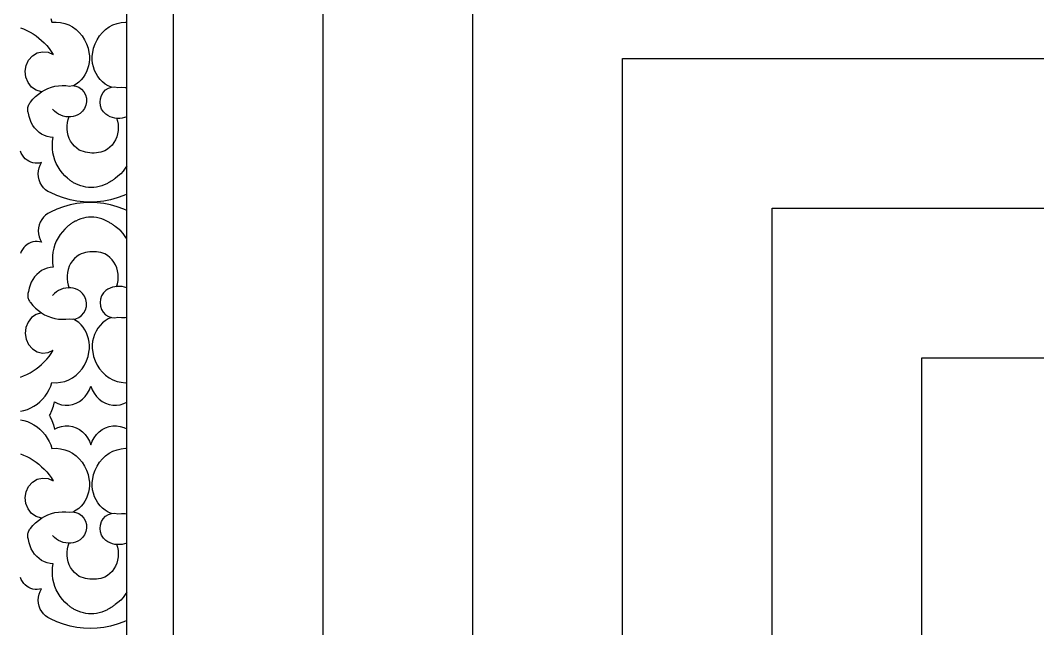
# Model space of a CAD drawing. Extents: x 1188826 to 1909461, y 608442 to 1651179.
# Drawn here: x 1660781 to 1661461, y 1031833 to 1032239 of the extents above; entities that cross this region are included whole.
import ezdxf

# ---------------------------------------------------------------- set-up
doc = ezdxf.new("R2010")
doc.units = 0
doc.header["$LTSCALE"] = 1000
doc.header["$MEASUREMENT"] = 0
doc.layers.add('立面线', color=40, linetype='Continuous')

msp = doc.modelspace()

# ---------------------------------------------------------------- linework, layer by layer
at = {"layer": '立面线'}
for p, q in [((1660852.52, 1028443.42), (1660852.52, 1032543.42)), ((1660883.74, 1028413.42), (1660883.74, 1032513.42)), ((1660983.71, 1028413.42), (1660983.71, 1032413.43)), ((1661083.69, 1028413.42), (1661083.69, 1032313.43)), ((1660801.68, 1032240.07), (1660802.54, 1032237.62)), ((1660781.41, 1032234.01), (1660783.62, 1032233.18)), ((1660783.62, 1032233.18), (1660785.77, 1032232.21)), ((1660785.77, 1032232.21), (1660787.88, 1032231.11)), ((1660802.54, 1032237.62), (1660805.39, 1032237.76)), ((1660805.39, 1032237.76), (1660808.23, 1032237.5)), ((1660808.23, 1032237.5), (1660811.02, 1032236.86)), ((1660811.02, 1032236.86), (1660813.71, 1032235.85)), ((1660813.71, 1032235.85), (1660816.27, 1032234.48)), ((1660816.27, 1032234.48), (1660818.64, 1032232.78)), ((1660818.64, 1032232.78), (1660820.8, 1032230.77)), ((1660836.21, 1032230.77), (1660838.37, 1032232.78)), ((1660838.37, 1032232.78), (1660840.74, 1032234.48)), ((1660840.74, 1032234.48), (1660843.29, 1032235.85)), ((1660843.29, 1032235.85), (1660845.99, 1032236.86)), ((1660845.99, 1032236.86), (1660848.78, 1032237.5)), ((1660848.78, 1032237.5), (1660851.62, 1032237.76)), ((1660851.62, 1032237.76), (1660852.52, 1032237.72)), ((1660787.88, 1032231.11), (1660789.92, 1032229.89)), ((1660789.92, 1032229.89), (1660791.9, 1032228.55)), ((1660791.9, 1032228.55), (1660793.81, 1032227.08)), ((1660793.81, 1032227.08), (1660795.63, 1032225.51)), ((1660795.63, 1032225.51), (1660797.37, 1032223.83)), ((1660820.8, 1032230.77), (1660822.7, 1032228.48)), ((1660822.7, 1032228.48), (1660824.32, 1032225.95)), ((1660824.32, 1032225.95), (1660825.64, 1032223.22)), ((1660831.37, 1032223.22), (1660832.68, 1032225.95)), ((1660832.68, 1032225.95), (1660834.31, 1032228.48)), ((1660834.31, 1032228.48), (1660836.21, 1032230.77)), ((1660797.37, 1032223.83), (1660799.02, 1032222.04)), ((1660799.02, 1032222.04), (1660800.58, 1032220.16)), ((1660800.58, 1032220.16), (1660802.03, 1032218.18)), ((1660825.64, 1032223.22), (1660826.63, 1032220.33)), ((1660826.63, 1032220.33), (1660827.27, 1032217.33)), ((1660829.74, 1032217.33), (1660830.38, 1032220.33)), ((1660830.38, 1032220.33), (1660831.37, 1032223.22)), ((1660785.25, 1032208.79), (1660786.92, 1032212.32)), ((1660786.92, 1032212.32), (1660789.48, 1032215.18)), ((1660789.48, 1032215.18), (1660792.7, 1032217.11)), ((1660792.7, 1032217.11), (1660796.3, 1032217.94)), ((1660796.3, 1032217.94), (1660799.97, 1032217.6)), ((1660799.97, 1032217.6), (1660803.38, 1032216.12)), ((1660802.03, 1032218.18), (1660803.38, 1032216.12)), ((1660827.27, 1032217.33), (1660827.53, 1032215.14)), ((1660827.57, 1032212.94), (1660827.39, 1032210.74)), ((1660827.53, 1032215.14), (1660827.57, 1032212.94)), ((1660829.46, 1032212.51), (1660829.47, 1032214.93)), ((1660829.71, 1032210.1), (1660829.46, 1032212.51)), ((1660829.47, 1032214.93), (1660829.74, 1032217.33)), ((1661183.66, 1028413.42), (1661183.66, 1032213.43)), ((1661183.66, 1032213.43), (1668583.65, 1032213.43)), ((1660784.61, 1032204.88), (1660785.25, 1032208.79)), ((1660785.05, 1032200.93), (1660784.61, 1032204.88)), ((1660826.38, 1032206.47), (1660825.56, 1032204.44)), ((1660826.99, 1032208.57), (1660826.38, 1032206.47)), ((1660827.39, 1032210.74), (1660826.99, 1032208.57)), ((1660830.23, 1032207.75), (1660829.71, 1032210.1)), ((1660831, 1032205.47), (1660830.23, 1032207.75)), ((1660832.02, 1032203.31), (1660831, 1032205.47)), ((1660786.53, 1032197.3), (1660785.05, 1032200.93)), ((1660821.97, 1032199.1), (1660820.44, 1032197.63)), ((1660823.34, 1032200.74), (1660821.97, 1032199.1)), ((1660824.54, 1032202.53), (1660823.34, 1032200.74)), ((1660825.56, 1032204.44), (1660824.54, 1032202.53)), ((1660833.26, 1032201.3), (1660832.02, 1032203.31)), ((1660834.72, 1032199.45), (1660833.26, 1032201.3)), ((1660836.37, 1032197.81), (1660834.72, 1032199.45)), ((1660788.94, 1032194.29), (1660786.53, 1032197.3)), ((1660792.05, 1032192.18), (1660788.94, 1032194.29)), ((1660795.6, 1032191.13), (1660792.05, 1032192.18)), ((1660795.6, 1032191.13), (1660797.65, 1032192.33)), ((1660797.65, 1032192.33), (1660799.87, 1032193.37)), ((1660799.87, 1032193.37), (1660802.17, 1032194.21)), ((1660802.17, 1032194.21), (1660804.52, 1032194.83)), ((1660804.52, 1032194.83), (1660806.92, 1032195.22)), ((1660806.92, 1032195.22), (1660809.34, 1032195.39)), ((1660809.34, 1032195.39), (1660811.76, 1032195.33)), ((1660811.76, 1032195.33), (1660814.17, 1032195.05)), ((1660814.17, 1032195.05), (1660816.34, 1032195.3)), ((1660816.34, 1032195.3), (1660818.5, 1032195)), ((1660818.77, 1032196.35), (1660816.99, 1032195.27)), ((1660818.5, 1032195), (1660820.55, 1032194.18)), ((1660820.44, 1032197.63), (1660818.77, 1032196.35)), ((1660820.55, 1032194.18), (1660822.36, 1032192.87)), ((1660822.36, 1032192.87), (1660823.84, 1032191.14)), ((1660838.18, 1032196.38), (1660836.37, 1032197.81)), ((1660836.78, 1032190.76), (1660838.35, 1032192.39)), ((1660840.14, 1032195.2), (1660838.18, 1032196.38)), ((1660838.35, 1032192.39), (1660840.22, 1032193.59)), ((1660842.22, 1032194.28), (1660840.14, 1032195.2)), ((1660840.22, 1032193.59), (1660842.22, 1032194.28)), ((1660842.22, 1032194.28), (1660842.3, 1032194.3)), ((1660842.3, 1032194.3), (1660844.48, 1032194.46)), ((1660844.48, 1032194.46), (1660846.63, 1032194.08)), ((1660846.63, 1032194.08), (1660849.05, 1032194.22)), ((1660849.05, 1032194.22), (1660851.48, 1032194.14)), ((1660851.48, 1032194.14), (1660852.52, 1032194)), ((1660788.24, 1032184.24), (1660789.85, 1032186.2)), ((1660789.85, 1032186.2), (1660791.61, 1032188)), ((1660791.61, 1032188), (1660793.5, 1032189.63)), ((1660793.5, 1032189.63), (1660795.52, 1032191.08)), ((1660795.52, 1032191.08), (1660795.6, 1032191.13)), ((1660823.84, 1032191.14), (1660824.91, 1032189.09)), ((1660824.91, 1032189.09), (1660825.52, 1032186.83)), ((1660825.63, 1032184.48), (1660825.23, 1032182.17)), ((1660825.52, 1032186.83), (1660825.63, 1032184.48)), ((1660834.65, 1032184.21), (1660834.88, 1032186.56)), ((1660834.88, 1032186.56), (1660835.6, 1032188.78)), ((1660835.6, 1032188.78), (1660836.78, 1032190.76)), ((1660786.38, 1032179.44), (1660786.41, 1032180.1)), ((1660786.42, 1032178.77), (1660786.38, 1032179.44)), ((1660786.41, 1032180.1), (1660786.49, 1032180.77)), ((1660786.52, 1032178.11), (1660786.42, 1032178.77)), ((1660786.49, 1032180.77), (1660786.64, 1032181.42)), ((1660786.68, 1032177.46), (1660786.52, 1032178.11)), ((1660786.64, 1032181.42), (1660786.85, 1032182.04)), ((1660786.85, 1032182.04), (1660787.12, 1032182.65)), ((1660787.12, 1032182.65), (1660787.44, 1032183.22)), ((1660787.44, 1032183.22), (1660787.82, 1032183.75)), ((1660787.82, 1032183.75), (1660788.24, 1032184.24)), ((1660804.16, 1032178.23), (1660802.95, 1032179.48)), ((1660805.49, 1032177.13), (1660804.16, 1032178.23)), ((1660823.04, 1032178.14), (1660821.36, 1032176.64)), ((1660824.35, 1032180.02), (1660823.04, 1032178.14)), ((1660825.23, 1032182.17), (1660824.35, 1032180.02)), ((1660834.93, 1032181.88), (1660834.65, 1032184.21)), ((1660835.7, 1032179.68), (1660834.93, 1032181.88)), ((1660836.91, 1032177.73), (1660835.7, 1032179.68)), ((1660838.52, 1032176.13), (1660836.91, 1032177.73)), ((1660786.9, 1032176.84), (1660786.68, 1032177.46)), ((1660787.27, 1032174.7), (1660786.9, 1032176.84)), ((1660787.86, 1032172.61), (1660787.27, 1032174.7)), ((1660788.68, 1032170.62), (1660787.86, 1032172.61)), ((1660806.93, 1032176.2), (1660805.49, 1032177.13)), ((1660808.45, 1032175.46), (1660806.93, 1032176.2)), ((1660810.05, 1032174.9), (1660808.45, 1032175.46)), ((1660811.69, 1032174.54), (1660810.05, 1032174.9)), ((1660813.36, 1032174.39), (1660811.69, 1032174.54)), ((1660812.85, 1032170.56), (1660813.35, 1032172.65)), ((1660813.35, 1032172.65), (1660814.09, 1032174.65)), ((1660815.03, 1032174.44), (1660813.36, 1032174.39)), ((1660816.69, 1032174.7), (1660815.03, 1032174.44)), ((1660818.31, 1032175.15), (1660816.69, 1032174.7)), ((1660819.87, 1032175.8), (1660818.31, 1032175.15)), ((1660821.36, 1032176.64), (1660819.87, 1032175.8)), ((1660839.93, 1032175.26), (1660838.52, 1032176.13)), ((1660841.42, 1032174.54), (1660839.93, 1032175.26)), ((1660842.97, 1032174), (1660841.42, 1032174.54)), ((1660844.56, 1032173.63), (1660842.97, 1032174)), ((1660846.18, 1032173.44), (1660844.56, 1032173.63)), ((1660845.67, 1032173.71), (1660846.31, 1032171.67)), ((1660847.81, 1032173.43), (1660846.18, 1032173.44)), ((1660846.31, 1032171.67), (1660846.7, 1032169.55)), ((1660849.44, 1032173.61), (1660847.81, 1032173.43)), ((1660851.03, 1032173.96), (1660849.44, 1032173.61)), ((1660852.52, 1032174.46), (1660851.03, 1032173.96)), ((1660789.71, 1032168.75), (1660788.68, 1032170.62)), ((1660790.93, 1032167.02), (1660789.71, 1032168.75)), ((1660792.34, 1032165.46), (1660790.93, 1032167.02)), ((1660793.91, 1032164.09), (1660792.34, 1032165.46)), ((1660795.62, 1032162.92), (1660793.91, 1032164.09)), ((1660812.58, 1032166.27), (1660812.59, 1032168.42)), ((1660812.82, 1032164.13), (1660812.58, 1032166.27)), ((1660812.59, 1032168.42), (1660812.85, 1032170.56)), ((1660813.31, 1032162.04), (1660812.82, 1032164.13)), ((1660846.75, 1032165.25), (1660846.4, 1032163.13)), ((1660846.7, 1032169.55), (1660846.85, 1032167.4)), ((1660846.85, 1032167.4), (1660846.75, 1032165.25)), ((1660797.44, 1032161.98), (1660795.62, 1032162.92)), ((1660799.35, 1032161.29), (1660797.44, 1032161.98)), ((1660801.33, 1032160.83), (1660799.35, 1032161.29)), ((1660803.34, 1032160.64), (1660801.33, 1032160.83)), ((1660802.82, 1032155.55), (1660802.97, 1032158.11)), ((1660802.97, 1032158.11), (1660803.34, 1032160.64)), ((1660814.04, 1032160.03), (1660813.31, 1032162.04)), ((1660814.99, 1032158.14), (1660814.04, 1032160.03)), ((1660816.16, 1032156.39), (1660814.99, 1032158.14)), ((1660843.93, 1032157.28), (1660842.67, 1032155.6)), ((1660844.98, 1032159.11), (1660843.93, 1032157.28)), ((1660845.8, 1032161.07), (1660844.98, 1032159.11)), ((1660846.4, 1032163.13), (1660845.8, 1032161.07)), ((1660782.02, 1032150.09), (1660781.41, 1032151.5)), ((1660802.91, 1032153), (1660802.82, 1032155.55)), ((1660803.21, 1032150.46), (1660802.91, 1032153)), ((1660803.74, 1032147.96), (1660803.21, 1032150.46)), ((1660817.52, 1032154.81), (1660816.16, 1032156.39)), ((1660819.05, 1032153.43), (1660817.52, 1032154.81)), ((1660820.73, 1032152.26), (1660819.05, 1032153.43)), ((1660822.1, 1032151.7), (1660820.73, 1032152.26)), ((1660823.5, 1032151.22), (1660822.1, 1032151.7)), ((1660824.92, 1032150.84), (1660823.5, 1032151.22)), ((1660826.36, 1032150.55), (1660824.92, 1032150.84)), ((1660827.81, 1032150.36), (1660826.36, 1032150.55)), ((1660833.65, 1032150.58), (1660832.19, 1032150.38)), ((1660835.08, 1032150.88), (1660833.65, 1032150.58)), ((1660836.5, 1032151.27), (1660835.08, 1032150.88)), ((1660837.89, 1032151.75), (1660836.5, 1032151.27)), ((1660839.63, 1032152.82), (1660837.89, 1032151.75)), ((1660841.23, 1032154.1), (1660839.63, 1032152.82)), ((1660842.67, 1032155.6), (1660841.23, 1032154.1)), ((1660782.79, 1032148.77), (1660782.02, 1032150.09)), ((1660783.7, 1032147.56), (1660782.79, 1032148.77)), ((1660784.74, 1032146.49), (1660783.7, 1032147.56)), ((1660785.9, 1032145.55), (1660784.74, 1032146.49)), ((1660787.15, 1032144.78), (1660785.9, 1032145.55)), ((1660788.48, 1032144.17), (1660787.15, 1032144.78)), ((1660789.86, 1032143.75), (1660788.48, 1032144.17)), ((1660791.29, 1032143.5), (1660789.86, 1032143.75)), ((1660795.58, 1032143.91), (1660794.17, 1032143.59)), ((1660794.64, 1032142.16), (1660795.58, 1032143.91)), ((1660804.48, 1032145.53), (1660803.74, 1032147.96)), ((1660805.44, 1032143.19), (1660804.48, 1032145.53)), ((1660829.27, 1032150.27), (1660827.81, 1032150.36)), ((1660830.73, 1032150.28), (1660829.27, 1032150.27)), ((1660832.19, 1032150.38), (1660830.73, 1032150.28)), ((1660792.73, 1032143.45), (1660791.29, 1032143.5)), ((1660794.17, 1032143.59), (1660792.73, 1032143.45)), ((1660793.42, 1032136.29), (1660793.55, 1032138.31)), ((1660793.55, 1032138.31), (1660793.96, 1032140.28)), ((1660793.96, 1032140.28), (1660794.64, 1032142.16)), ((1660806.59, 1032140.96), (1660805.44, 1032143.19)), ((1660807.94, 1032138.85), (1660806.59, 1032140.96)), ((1660809.47, 1032136.89), (1660807.94, 1032138.85)), ((1660811.16, 1032135.1), (1660809.47, 1032136.89)), ((1660850.08, 1032138.11), (1660848.43, 1032136.33)), ((1660851.54, 1032140.06), (1660850.08, 1032138.11)), ((1660852.52, 1032141.66), (1660851.54, 1032140.06)), ((1660793.57, 1032134.28), (1660793.42, 1032136.29)), ((1660794.01, 1032132.31), (1660793.57, 1032134.28)), ((1660794.71, 1032130.43), (1660794.01, 1032132.31)), ((1660795.67, 1032128.7), (1660794.71, 1032130.43)), ((1660813, 1032133.49), (1660811.16, 1032135.1)), ((1660813.4, 1032133.09), (1660813, 1032133.49)), ((1660813.81, 1032132.71), (1660813.4, 1032133.09)), ((1660814.23, 1032132.34), (1660813.81, 1032132.71)), ((1660814.66, 1032131.99), (1660814.23, 1032132.34)), ((1660815.1, 1032131.65), (1660814.66, 1032131.99)), ((1660815.56, 1032131.33), (1660815.1, 1032131.65)), ((1660816.02, 1032131.02), (1660815.56, 1032131.33)), ((1660816.49, 1032130.74), (1660816.02, 1032131.02)), ((1660816.97, 1032130.47), (1660816.49, 1032130.74)), ((1660817.46, 1032130.21), (1660816.97, 1032130.47)), ((1660817.95, 1032129.98), (1660817.46, 1032130.21)), ((1660840.09, 1032130.27), (1660839.6, 1032130.01)), ((1660840.57, 1032130.54), (1660840.09, 1032130.27)), ((1660841.05, 1032130.82), (1660840.57, 1032130.54)), ((1660841.52, 1032131.11), (1660841.05, 1032130.82)), ((1660841.99, 1032131.41), (1660841.52, 1032131.11)), ((1660842.45, 1032131.71), (1660841.99, 1032131.41)), ((1660842.91, 1032132.02), (1660842.45, 1032131.71)), ((1660843.37, 1032132.34), (1660842.91, 1032132.02)), ((1660843.82, 1032132.67), (1660843.37, 1032132.34)), ((1660844.26, 1032133.01), (1660843.82, 1032132.67)), ((1660844.7, 1032133.36), (1660844.26, 1032133.01)), ((1660846.64, 1032134.74), (1660844.7, 1032133.36)), ((1660848.43, 1032136.33), (1660846.64, 1032134.74)), ((1660796.86, 1032127.13), (1660795.67, 1032128.7)), ((1660798.25, 1032125.78), (1660796.86, 1032127.13)), ((1660799.82, 1032124.68), (1660798.25, 1032125.78)), ((1660801.53, 1032123.84), (1660799.82, 1032124.68)), ((1660805.83, 1032121.91), (1660801.53, 1032123.88)), ((1660818.45, 1032129.76), (1660817.95, 1032129.98)), ((1660820.09, 1032128.99), (1660818.45, 1032129.76)), ((1660821.77, 1032128.35), (1660820.09, 1032128.99)), ((1660823.49, 1032127.86), (1660821.77, 1032128.35)), ((1660825.24, 1032127.5), (1660823.49, 1032127.86)), ((1660827, 1032127.28), (1660825.24, 1032127.5)), ((1660828.78, 1032127.21), (1660827, 1032127.28)), ((1660830.56, 1032127.28), (1660828.78, 1032127.21)), ((1660832.33, 1032127.5), (1660830.56, 1032127.28)), ((1660834.08, 1032127.86), (1660832.33, 1032127.5)), ((1660835.8, 1032128.35), (1660834.08, 1032127.86)), ((1660837.48, 1032128.99), (1660835.8, 1032128.35)), ((1660839.11, 1032129.76), (1660837.48, 1032128.99)), ((1660839.6, 1032130.01), (1660839.11, 1032129.76)), ((1660810.21, 1032120.29), (1660805.83, 1032121.91)), ((1660814.64, 1032119.02), (1660810.21, 1032120.29)), ((1660819.13, 1032118.11), (1660814.64, 1032119.02)), ((1660819.13, 1032116.52), (1660814.64, 1032115.61)), ((1660823.64, 1032117.57), (1660819.13, 1032118.11)), ((1660823.64, 1032117.07), (1660819.13, 1032116.52)), ((1660828.17, 1032117.38), (1660823.64, 1032117.57)), ((1660828.17, 1032117.25), (1660823.64, 1032117.07)), ((1660832.7, 1032117.57), (1660828.17, 1032117.38)), ((1660832.7, 1032117.07), (1660828.17, 1032117.25)), ((1660837.22, 1032118.11), (1660832.7, 1032117.57)), ((1660837.22, 1032116.52), (1660832.7, 1032117.07)), ((1660841.7, 1032119.02), (1660837.22, 1032118.11)), ((1660841.7, 1032115.61), (1660837.22, 1032116.52)), ((1660846.14, 1032120.29), (1660841.7, 1032119.02)), ((1660850.52, 1032121.91), (1660846.14, 1032120.29)), ((1660852.52, 1032122.83), (1660850.52, 1032121.91)), ((1660799.82, 1032109.96), (1660798.25, 1032108.85)), ((1660801.53, 1032110.79), (1660799.82, 1032109.96)), ((1660805.83, 1032112.73), (1660801.53, 1032110.75)), ((1660810.21, 1032114.35), (1660805.83, 1032112.73)), ((1660814.64, 1032115.61), (1660810.21, 1032114.35)), ((1660846.14, 1032114.35), (1660841.7, 1032115.61)), ((1660850.52, 1032112.73), (1660846.14, 1032114.35)), ((1660852.52, 1032111.8), (1660850.52, 1032112.73)), ((1661283.64, 1028413.42), (1661283.64, 1032113.42)), ((1661283.64, 1032113.42), (1668483.65, 1032113.42)), ((1660794.71, 1032104.2), (1660794.01, 1032102.32)), ((1660795.67, 1032105.94), (1660794.71, 1032104.2)), ((1660796.86, 1032107.5), (1660795.67, 1032105.94)), ((1660798.25, 1032108.85), (1660796.86, 1032107.5)), ((1660815.1, 1032102.98), (1660814.66, 1032102.65)), ((1660815.56, 1032103.3), (1660815.1, 1032102.98)), ((1660816.02, 1032103.61), (1660815.56, 1032103.3)), ((1660816.49, 1032103.9), (1660816.02, 1032103.61)), ((1660816.97, 1032104.17), (1660816.49, 1032103.9)), ((1660817.46, 1032104.42), (1660816.97, 1032104.17)), ((1660817.95, 1032104.66), (1660817.46, 1032104.42)), ((1660818.45, 1032104.87), (1660817.95, 1032104.66)), ((1660820.09, 1032105.64), (1660818.45, 1032104.87)), ((1660821.77, 1032106.28), (1660820.09, 1032105.64)), ((1660823.49, 1032106.78), (1660821.77, 1032106.28)), ((1660825.24, 1032107.13), (1660823.49, 1032106.78)), ((1660827, 1032107.35), (1660825.24, 1032107.13)), ((1660828.78, 1032107.42), (1660827, 1032107.35)), ((1660830.56, 1032107.35), (1660828.78, 1032107.42)), ((1660832.33, 1032107.13), (1660830.56, 1032107.35)), ((1660834.08, 1032106.78), (1660832.33, 1032107.13)), ((1660835.8, 1032106.28), (1660834.08, 1032106.78)), ((1660837.48, 1032105.64), (1660835.8, 1032106.28)), ((1660839.11, 1032104.87), (1660837.48, 1032105.64)), ((1660839.6, 1032104.62), (1660839.11, 1032104.87)), ((1660840.09, 1032104.36), (1660839.6, 1032104.62)), ((1660840.57, 1032104.09), (1660840.09, 1032104.36)), ((1660841.05, 1032103.81), (1660840.57, 1032104.09)), ((1660841.52, 1032103.52), (1660841.05, 1032103.81)), ((1660841.99, 1032103.23), (1660841.52, 1032103.52)), ((1660842.45, 1032102.92), (1660841.99, 1032103.23)), ((1660842.91, 1032102.61), (1660842.45, 1032102.92)), ((1660793.57, 1032100.36), (1660793.42, 1032098.34)), ((1660793.42, 1032098.34), (1660793.55, 1032096.33)), ((1660793.55, 1032096.33), (1660793.96, 1032094.35)), ((1660794.01, 1032102.32), (1660793.57, 1032100.36)), ((1660809.47, 1032097.74), (1660807.94, 1032095.78)), ((1660811.16, 1032099.53), (1660809.47, 1032097.74)), ((1660813, 1032101.15), (1660811.16, 1032099.53)), ((1660813.4, 1032101.54), (1660813, 1032101.15)), ((1660813.81, 1032101.93), (1660813.4, 1032101.54)), ((1660814.23, 1032102.29), (1660813.81, 1032101.93)), ((1660814.66, 1032102.65), (1660814.23, 1032102.29)), ((1660843.37, 1032102.29), (1660842.91, 1032102.61)), ((1660843.82, 1032101.96), (1660843.37, 1032102.29)), ((1660844.26, 1032101.62), (1660843.82, 1032101.96)), ((1660844.7, 1032101.28), (1660844.26, 1032101.62)), ((1660846.64, 1032099.89), (1660844.7, 1032101.28)), ((1660848.43, 1032098.3), (1660846.64, 1032099.89)), ((1660850.08, 1032096.52), (1660848.43, 1032098.3)), ((1660851.54, 1032094.58), (1660850.08, 1032096.52)), ((1660787.15, 1032089.85), (1660785.9, 1032089.08)), ((1660788.48, 1032090.46), (1660787.15, 1032089.85)), ((1660789.86, 1032090.89), (1660788.48, 1032090.46)), ((1660791.29, 1032091.13), (1660789.86, 1032090.89)), ((1660792.73, 1032091.18), (1660791.29, 1032091.13)), ((1660794.17, 1032091.04), (1660792.73, 1032091.18)), ((1660793.96, 1032094.35), (1660794.64, 1032092.47)), ((1660795.58, 1032090.72), (1660794.17, 1032091.04)), ((1660794.64, 1032092.47), (1660795.58, 1032090.72)), ((1660805.44, 1032091.44), (1660804.48, 1032089.1)), ((1660806.59, 1032093.68), (1660805.44, 1032091.44)), ((1660807.94, 1032095.78), (1660806.59, 1032093.68)), ((1660852.52, 1032092.97), (1660851.54, 1032094.58)), ((1660782.02, 1032084.54), (1660781.41, 1032083.14)), ((1660782.79, 1032085.86), (1660782.02, 1032084.54)), ((1660783.7, 1032087.07), (1660782.79, 1032085.86)), ((1660784.74, 1032088.15), (1660783.7, 1032087.07)), ((1660785.9, 1032089.08), (1660784.74, 1032088.15)), ((1660803.21, 1032084.17), (1660802.91, 1032081.64)), ((1660803.74, 1032086.67), (1660803.21, 1032084.17)), ((1660804.48, 1032089.1), (1660803.74, 1032086.67)), ((1660822.1, 1032082.94), (1660820.73, 1032082.37)), ((1660823.5, 1032083.41), (1660822.1, 1032082.94)), ((1660824.92, 1032083.79), (1660823.5, 1032083.41)), ((1660826.36, 1032084.08), (1660824.92, 1032083.79)), ((1660827.81, 1032084.27), (1660826.36, 1032084.08)), ((1660829.27, 1032084.36), (1660827.81, 1032084.27)), ((1660830.73, 1032084.36), (1660829.27, 1032084.36)), ((1660832.19, 1032084.25), (1660830.73, 1032084.36)), ((1660833.65, 1032084.05), (1660832.19, 1032084.25)), ((1660835.08, 1032083.76), (1660833.65, 1032084.05)), ((1660836.5, 1032083.37), (1660835.08, 1032083.76)), ((1660837.89, 1032082.88), (1660836.5, 1032083.37)), ((1660839.63, 1032081.82), (1660837.89, 1032082.88)), ((1660802.91, 1032081.64), (1660802.82, 1032079.08)), ((1660802.82, 1032079.08), (1660802.97, 1032076.52)), ((1660802.97, 1032076.52), (1660803.34, 1032074)), ((1660814.99, 1032076.49), (1660814.04, 1032074.6)), ((1660816.16, 1032078.24), (1660814.99, 1032076.49)), ((1660817.52, 1032079.82), (1660816.16, 1032078.24)), ((1660819.05, 1032081.21), (1660817.52, 1032079.82)), ((1660820.73, 1032082.37), (1660819.05, 1032081.21)), ((1660841.23, 1032080.53), (1660839.63, 1032081.82)), ((1660842.67, 1032079.03), (1660841.23, 1032080.53)), ((1660843.93, 1032077.36), (1660842.67, 1032079.03)), ((1660844.98, 1032075.52), (1660843.93, 1032077.36)), ((1660792.34, 1032069.18), (1660790.93, 1032067.61)), ((1660793.91, 1032070.55), (1660792.34, 1032069.18)), ((1660795.62, 1032071.71), (1660793.91, 1032070.55)), ((1660797.44, 1032072.65), (1660795.62, 1032071.71)), ((1660799.35, 1032073.35), (1660797.44, 1032072.65)), ((1660801.33, 1032073.8), (1660799.35, 1032073.35)), ((1660803.34, 1032074), (1660801.33, 1032073.8)), ((1660812.82, 1032070.5), (1660812.58, 1032068.36)), ((1660813.31, 1032072.59), (1660812.82, 1032070.5)), ((1660814.04, 1032074.6), (1660813.31, 1032072.59)), ((1660845.8, 1032073.56), (1660844.98, 1032075.52)), ((1660846.4, 1032071.5), (1660845.8, 1032073.56)), ((1660846.75, 1032069.38), (1660846.4, 1032071.5)), ((1660846.85, 1032067.23), (1660846.75, 1032069.38)), ((1660788.68, 1032064.01), (1660787.86, 1032062.02)), ((1660789.71, 1032065.88), (1660788.68, 1032064.01)), ((1660790.93, 1032067.61), (1660789.71, 1032065.88)), ((1660812.58, 1032068.36), (1660812.59, 1032066.21)), ((1660812.59, 1032066.21), (1660812.85, 1032064.07)), ((1660812.85, 1032064.07), (1660813.35, 1032061.99)), ((1660845.67, 1032060.92), (1660846.31, 1032062.97)), ((1660846.31, 1032062.97), (1660846.7, 1032065.08)), ((1660846.7, 1032065.08), (1660846.85, 1032067.23)), ((1660786.42, 1032055.86), (1660786.38, 1032055.2)), ((1660786.52, 1032056.52), (1660786.42, 1032055.86)), ((1660786.68, 1032057.17), (1660786.52, 1032056.52)), ((1660786.9, 1032057.79), (1660786.68, 1032057.17)), ((1660787.27, 1032059.94), (1660786.9, 1032057.79)), ((1660787.86, 1032062.02), (1660787.27, 1032059.94)), ((1660804.16, 1032056.4), (1660802.95, 1032055.15)), ((1660805.49, 1032057.5), (1660804.16, 1032056.4)), ((1660806.93, 1032058.43), (1660805.49, 1032057.5)), ((1660808.45, 1032059.18), (1660806.93, 1032058.43)), ((1660810.05, 1032059.73), (1660808.45, 1032059.18)), ((1660811.69, 1032060.09), (1660810.05, 1032059.73)), ((1660813.36, 1032060.24), (1660811.69, 1032060.09)), ((1660813.35, 1032061.99), (1660814.09, 1032059.99)), ((1660815.03, 1032060.19), (1660813.36, 1032060.24)), ((1660816.69, 1032059.94), (1660815.03, 1032060.19)), ((1660818.31, 1032059.48), (1660816.69, 1032059.94)), ((1660819.87, 1032058.83), (1660818.31, 1032059.48)), ((1660821.36, 1032057.99), (1660819.87, 1032058.83)), ((1660823.04, 1032056.49), (1660821.36, 1032057.99)), ((1660824.35, 1032054.62), (1660823.04, 1032056.49)), ((1660836.91, 1032056.91), (1660835.7, 1032054.95)), ((1660838.52, 1032058.5), (1660836.91, 1032056.91)), ((1660839.93, 1032059.38), (1660838.52, 1032058.5)), ((1660841.42, 1032060.09), (1660839.93, 1032059.38)), ((1660842.97, 1032060.63), (1660841.42, 1032060.09)), ((1660844.56, 1032061), (1660842.97, 1032060.63)), ((1660846.18, 1032061.19), (1660844.56, 1032061)), ((1660847.81, 1032061.2), (1660846.18, 1032061.19)), ((1660849.44, 1032061.03), (1660847.81, 1032061.2)), ((1660851.03, 1032060.67), (1660849.44, 1032061.03)), ((1660852.52, 1032060.17), (1660851.03, 1032060.67)), ((1660786.38, 1032055.2), (1660786.41, 1032054.53)), ((1660786.41, 1032054.53), (1660786.49, 1032053.87)), ((1660786.49, 1032053.87), (1660786.64, 1032053.22)), ((1660786.64, 1032053.22), (1660786.85, 1032052.59)), ((1660786.85, 1032052.59), (1660787.12, 1032051.98)), ((1660787.12, 1032051.98), (1660787.44, 1032051.41)), ((1660787.44, 1032051.41), (1660787.82, 1032050.88)), ((1660787.82, 1032050.88), (1660788.24, 1032050.39)), ((1660788.24, 1032050.39), (1660789.85, 1032048.43)), ((1660825.23, 1032052.46), (1660824.35, 1032054.62)), ((1660825.63, 1032050.15), (1660825.23, 1032052.46)), ((1660825.52, 1032047.8), (1660825.63, 1032050.15)), ((1660834.93, 1032052.75), (1660834.65, 1032050.42)), ((1660834.65, 1032050.42), (1660834.88, 1032048.08)), ((1660835.7, 1032054.95), (1660834.93, 1032052.75)), ((1660792.05, 1032042.46), (1660788.94, 1032040.34)), ((1660789.85, 1032048.43), (1660791.61, 1032046.63)), ((1660791.61, 1032046.63), (1660793.5, 1032045)), ((1660795.6, 1032043.5), (1660792.05, 1032042.46)), ((1660793.5, 1032045), (1660795.52, 1032043.56)), ((1660795.52, 1032043.56), (1660795.6, 1032043.5)), ((1660795.6, 1032043.5), (1660797.65, 1032042.31)), ((1660797.65, 1032042.31), (1660799.87, 1032041.26)), ((1660820.55, 1032040.45), (1660822.36, 1032041.76)), ((1660822.36, 1032041.76), (1660823.84, 1032043.49)), ((1660823.84, 1032043.49), (1660824.91, 1032045.54)), ((1660824.91, 1032045.54), (1660825.52, 1032047.8)), ((1660834.88, 1032048.08), (1660835.6, 1032045.86)), ((1660835.6, 1032045.86), (1660836.78, 1032043.88)), ((1660836.78, 1032043.88), (1660838.35, 1032042.24)), ((1660838.35, 1032042.24), (1660840.22, 1032041.04)), ((1660786.53, 1032037.33), (1660785.05, 1032033.7)), ((1660788.94, 1032040.34), (1660786.53, 1032037.33)), ((1660799.87, 1032041.26), (1660802.17, 1032040.42)), ((1660802.17, 1032040.42), (1660804.52, 1032039.81)), ((1660804.52, 1032039.81), (1660806.92, 1032039.41)), ((1660806.92, 1032039.41), (1660809.34, 1032039.24)), ((1660809.34, 1032039.24), (1660811.76, 1032039.3)), ((1660811.76, 1032039.3), (1660814.17, 1032039.59)), ((1660814.17, 1032039.59), (1660816.34, 1032039.33)), ((1660816.34, 1032039.33), (1660818.5, 1032039.63)), ((1660818.77, 1032038.28), (1660816.99, 1032039.37)), ((1660818.5, 1032039.63), (1660820.55, 1032040.45)), ((1660820.44, 1032037), (1660818.77, 1032038.28)), ((1660821.97, 1032035.53), (1660820.44, 1032037)), ((1660823.34, 1032033.89), (1660821.97, 1032035.53)), ((1660834.72, 1032035.18), (1660833.26, 1032033.34)), ((1660836.37, 1032036.82), (1660834.72, 1032035.18)), ((1660838.18, 1032038.25), (1660836.37, 1032036.82)), ((1660840.14, 1032039.43), (1660838.18, 1032038.25)), ((1660842.22, 1032040.36), (1660840.14, 1032039.43)), ((1660840.22, 1032041.04), (1660842.22, 1032040.36)), ((1660842.22, 1032040.36), (1660842.3, 1032040.34)), ((1660842.3, 1032040.34), (1660844.48, 1032040.17)), ((1660844.48, 1032040.17), (1660846.63, 1032040.55)), ((1660846.63, 1032040.55), (1660849.05, 1032040.41)), ((1660849.05, 1032040.41), (1660851.48, 1032040.5)), ((1660851.48, 1032040.5), (1660852.52, 1032040.63)), ((1660785.05, 1032033.7), (1660784.61, 1032029.76)), ((1660784.61, 1032029.76), (1660785.25, 1032025.85)), ((1660824.54, 1032032.11), (1660823.34, 1032033.89)), ((1660825.56, 1032030.19), (1660824.54, 1032032.11)), ((1660826.38, 1032028.17), (1660825.56, 1032030.19)), ((1660826.99, 1032026.06), (1660826.38, 1032028.17)), ((1660831, 1032029.16), (1660830.23, 1032026.89)), ((1660832.02, 1032031.32), (1660831, 1032029.16)), ((1660833.26, 1032033.34), (1660832.02, 1032031.32)), ((1660785.25, 1032025.85), (1660786.92, 1032022.31)), ((1660786.92, 1032022.31), (1660789.48, 1032019.45)), ((1660827.39, 1032023.9), (1660826.99, 1032026.06)), ((1660827.57, 1032021.7), (1660827.39, 1032023.9)), ((1660827.53, 1032019.49), (1660827.57, 1032021.7)), ((1660829.71, 1032024.53), (1660829.46, 1032022.12)), ((1660829.46, 1032022.12), (1660829.47, 1032019.7)), ((1660830.23, 1032026.89), (1660829.71, 1032024.53)), ((1660789.48, 1032019.45), (1660792.7, 1032017.52)), ((1660792.7, 1032017.52), (1660796.3, 1032016.69)), ((1660796.3, 1032016.69), (1660799.97, 1032017.03)), ((1660799.97, 1032017.03), (1660803.38, 1032018.51)), ((1660800.58, 1032014.48), (1660802.03, 1032016.45)), ((1660802.03, 1032016.45), (1660803.38, 1032018.51)), ((1660826.63, 1032014.3), (1660827.27, 1032017.3)), ((1660827.27, 1032017.3), (1660827.53, 1032019.49)), ((1660829.47, 1032019.7), (1660829.74, 1032017.3)), ((1660829.74, 1032017.3), (1660830.38, 1032014.3)), ((1660793.81, 1032007.55), (1660795.63, 1032009.12)), ((1660795.63, 1032009.12), (1660797.37, 1032010.81)), ((1660797.37, 1032010.81), (1660799.02, 1032012.59)), ((1660799.02, 1032012.59), (1660800.58, 1032014.48)), ((1660822.7, 1032006.16), (1660824.32, 1032008.69)), ((1660824.32, 1032008.69), (1660825.64, 1032011.42)), ((1660825.64, 1032011.42), (1660826.63, 1032014.3)), ((1660830.38, 1032014.3), (1660831.37, 1032011.42)), ((1660831.37, 1032011.42), (1660832.68, 1032008.69)), ((1660832.68, 1032008.69), (1660834.31, 1032006.16)), ((1661383.66, 1028413.42), (1661383.66, 1032013.42)), ((1661383.66, 1032013.42), (1668383.68, 1032013.42)), ((1660781.41, 1032000.62), (1660783.62, 1032001.46)), ((1660783.62, 1032001.46), (1660785.77, 1032002.42)), ((1660785.77, 1032002.42), (1660787.88, 1032003.52)), ((1660787.88, 1032003.52), (1660789.92, 1032004.74)), ((1660789.92, 1032004.74), (1660791.9, 1032006.09)), ((1660791.9, 1032006.09), (1660793.81, 1032007.55)), ((1660816.27, 1032000.15), (1660818.64, 1032001.85)), ((1660818.64, 1032001.85), (1660820.8, 1032003.87)), ((1660820.8, 1032003.87), (1660822.7, 1032006.16)), ((1660834.31, 1032006.16), (1660836.21, 1032003.87)), ((1660836.21, 1032003.87), (1660838.37, 1032001.85)), ((1660838.37, 1032001.85), (1660840.74, 1032000.15)), ((1660800.61, 1031992.22), (1660801.68, 1031994.56)), ((1660801.68, 1031994.56), (1660802.54, 1031997.01)), ((1660802.54, 1031997.01), (1660805.39, 1031996.88)), ((1660805.39, 1031996.88), (1660808.23, 1031997.13)), ((1660808.23, 1031997.13), (1660811.02, 1031997.77)), ((1660811.02, 1031997.77), (1660813.71, 1031998.78)), ((1660813.71, 1031998.78), (1660816.27, 1032000.15)), ((1660827.57, 1031992.1), (1660828.5, 1031994.58)), ((1660828.5, 1031994.58), (1660829.44, 1031992.1)), ((1660840.74, 1032000.15), (1660843.29, 1031998.78)), ((1660843.29, 1031998.78), (1660845.99, 1031997.77)), ((1660845.99, 1031997.77), (1660848.78, 1031997.13)), ((1660848.78, 1031997.13), (1660851.62, 1031996.88)), ((1660851.62, 1031996.88), (1660852.52, 1031996.92)), ((1660796.27, 1031985.94), (1660797.9, 1031987.89)), ((1660797.9, 1031987.89), (1660799.34, 1031989.98)), ((1660799.34, 1031989.98), (1660800.61, 1031992.22)), ((1660822.93, 1031985.89), (1660824.75, 1031987.71)), ((1660824.75, 1031987.71), (1660826.31, 1031989.8)), ((1660826.31, 1031989.8), (1660827.57, 1031992.1)), ((1660829.44, 1031992.1), (1660830.7, 1031989.8)), ((1660830.7, 1031989.8), (1660832.26, 1031987.71)), ((1660832.26, 1031987.71), (1660834.08, 1031985.89)), ((1660788.36, 1031979.99), (1660790.52, 1031981.17)), ((1660790.52, 1031981.17), (1660792.57, 1031982.57)), ((1660792.57, 1031982.57), (1660794.5, 1031984.16)), ((1660794.5, 1031984.16), (1660796.27, 1031985.94)), ((1660802.51, 1031978.37), (1660803.5, 1031981.13)), ((1660803.5, 1031981.13), (1660804.23, 1031983.98)), ((1660804.23, 1031983.98), (1660806.5, 1031982.91)), ((1660806.5, 1031982.91), (1660808.89, 1031982.19)), ((1660808.89, 1031982.19), (1660811.36, 1031981.86)), ((1660811.36, 1031981.86), (1660813.84, 1031981.92)), ((1660813.84, 1031981.92), (1660816.29, 1031982.36)), ((1660816.29, 1031982.36), (1660818.65, 1031983.19)), ((1660818.65, 1031983.19), (1660820.88, 1031984.37)), ((1660820.88, 1031984.37), (1660822.93, 1031985.89)), ((1660834.08, 1031985.89), (1660836.13, 1031984.37)), ((1660836.13, 1031984.37), (1660838.36, 1031983.19)), ((1660838.36, 1031983.19), (1660840.72, 1031982.36)), ((1660840.72, 1031982.36), (1660843.17, 1031981.92)), ((1660843.17, 1031981.92), (1660845.65, 1031981.86)), ((1660845.65, 1031981.86), (1660848.11, 1031982.19)), ((1660848.11, 1031982.19), (1660850.51, 1031982.91)), ((1660850.51, 1031982.91), (1660852.52, 1031983.86)), ((1660781.41, 1031977.76), (1660783.79, 1031978.27)), ((1660783.79, 1031978.27), (1660786.11, 1031979.02)), ((1660786.11, 1031979.02), (1660788.36, 1031979.99)), ((1660800.79, 1031974.95), (1660801.26, 1031975.73)), ((1660800.79, 1031974.95), (1660801.26, 1031974.18)), ((1660801.26, 1031975.73), (1660802.51, 1031978.37)), ((1660801.26, 1031974.18), (1660802.51, 1031971.54)), ((1660781.41, 1031972.14), (1660783.79, 1031971.63)), ((1660783.79, 1031971.63), (1660786.11, 1031970.89)), ((1660786.11, 1031970.89), (1660788.36, 1031969.92)), ((1660788.36, 1031969.92), (1660790.52, 1031968.73)), ((1660790.52, 1031968.73), (1660792.57, 1031967.33)), ((1660792.57, 1031967.33), (1660794.5, 1031965.74)), ((1660802.51, 1031971.54), (1660803.5, 1031968.77)), ((1660803.5, 1031968.77), (1660804.23, 1031965.92)), ((1660804.23, 1031965.92), (1660806.5, 1031967)), ((1660806.5, 1031967), (1660808.89, 1031967.71)), ((1660808.89, 1031967.71), (1660811.36, 1031968.04)), ((1660811.36, 1031968.04), (1660813.84, 1031967.98)), ((1660813.84, 1031967.98), (1660816.29, 1031967.54)), ((1660816.29, 1031967.54), (1660818.65, 1031966.72)), ((1660838.36, 1031966.72), (1660840.72, 1031967.54)), ((1660840.72, 1031967.54), (1660843.17, 1031967.98)), ((1660843.17, 1031967.98), (1660845.65, 1031968.04)), ((1660845.65, 1031968.04), (1660848.11, 1031967.71)), ((1660848.11, 1031967.71), (1660850.51, 1031967)), ((1660850.51, 1031967), (1660852.52, 1031966.04)), ((1660794.5, 1031965.74), (1660796.27, 1031963.96)), ((1660796.27, 1031963.96), (1660797.9, 1031962.02)), ((1660797.9, 1031962.02), (1660799.34, 1031959.92)), ((1660818.65, 1031966.72), (1660820.88, 1031965.53)), ((1660820.88, 1031965.53), (1660822.93, 1031964.02)), ((1660822.93, 1031964.02), (1660824.75, 1031962.19)), ((1660824.75, 1031962.19), (1660826.31, 1031960.11)), ((1660830.7, 1031960.11), (1660832.26, 1031962.19)), ((1660832.26, 1031962.19), (1660834.08, 1031964.02)), ((1660834.08, 1031964.02), (1660836.13, 1031965.53)), ((1660836.13, 1031965.53), (1660838.36, 1031966.72)), ((1660799.34, 1031959.92), (1660800.61, 1031957.69)), ((1660800.61, 1031957.69), (1660801.68, 1031955.34)), ((1660801.68, 1031955.34), (1660802.54, 1031952.89)), ((1660826.31, 1031960.11), (1660827.57, 1031957.8)), ((1660827.57, 1031957.8), (1660828.5, 1031955.32)), ((1660828.5, 1031955.32), (1660829.44, 1031957.8)), ((1660829.44, 1031957.8), (1660830.7, 1031960.11)), ((1660781.41, 1031949.28), (1660783.62, 1031948.44)), ((1660783.62, 1031948.44), (1660785.77, 1031947.48)), ((1660785.77, 1031947.48), (1660787.88, 1031946.38)), ((1660802.54, 1031952.89), (1660805.39, 1031953.03)), ((1660805.39, 1031953.03), (1660808.23, 1031952.77)), ((1660808.23, 1031952.77), (1660811.02, 1031952.13)), ((1660811.02, 1031952.13), (1660813.71, 1031951.12)), ((1660813.71, 1031951.12), (1660816.27, 1031949.75)), ((1660816.27, 1031949.75), (1660818.64, 1031948.05)), ((1660818.64, 1031948.05), (1660820.8, 1031946.04)), ((1660836.21, 1031946.04), (1660838.37, 1031948.05)), ((1660838.37, 1031948.05), (1660840.74, 1031949.75)), ((1660840.74, 1031949.75), (1660843.29, 1031951.12)), ((1660843.29, 1031951.12), (1660845.99, 1031952.13)), ((1660845.99, 1031952.13), (1660848.78, 1031952.77)), ((1660848.78, 1031952.77), (1660851.62, 1031953.03)), ((1660851.62, 1031953.03), (1660852.52, 1031952.98)), ((1660787.88, 1031946.38), (1660789.92, 1031945.16)), ((1660789.92, 1031945.16), (1660791.9, 1031943.82)), ((1660791.9, 1031943.82), (1660793.81, 1031942.35)), ((1660793.81, 1031942.35), (1660795.63, 1031940.78)), ((1660795.63, 1031940.78), (1660797.37, 1031939.1)), ((1660820.8, 1031946.04), (1660822.7, 1031943.75)), ((1660822.7, 1031943.75), (1660824.32, 1031941.22)), ((1660824.32, 1031941.22), (1660825.64, 1031938.49)), ((1660831.37, 1031938.49), (1660832.68, 1031941.22)), ((1660832.68, 1031941.22), (1660834.31, 1031943.75)), ((1660834.31, 1031943.75), (1660836.21, 1031946.04)), ((1660792.7, 1031932.38), (1660796.3, 1031933.21)), ((1660796.3, 1031933.21), (1660799.97, 1031932.87)), ((1660797.37, 1031939.1), (1660799.02, 1031937.31)), ((1660799.02, 1031937.31), (1660800.58, 1031935.43)), ((1660800.58, 1031935.43), (1660802.03, 1031933.45)), ((1660802.03, 1031933.45), (1660803.38, 1031931.39)), ((1660825.64, 1031938.49), (1660826.63, 1031935.6)), ((1660826.63, 1031935.6), (1660827.27, 1031932.6)), ((1660829.74, 1031932.6), (1660830.38, 1031935.6)), ((1660830.38, 1031935.6), (1660831.37, 1031938.49)), ((1660785.25, 1031924.06), (1660786.92, 1031927.59)), ((1660786.92, 1031927.59), (1660789.48, 1031930.45)), ((1660789.48, 1031930.45), (1660792.7, 1031932.38)), ((1660799.97, 1031932.87), (1660803.38, 1031931.39)), ((1660827.27, 1031932.6), (1660827.53, 1031930.41)), ((1660827.57, 1031928.21), (1660827.39, 1031926.01)), ((1660827.53, 1031930.41), (1660827.57, 1031928.21)), ((1660829.46, 1031927.78), (1660829.47, 1031930.2)), ((1660829.71, 1031925.37), (1660829.46, 1031927.78)), ((1660829.47, 1031930.2), (1660829.74, 1031932.6)), ((1660784.61, 1031920.15), (1660785.25, 1031924.06)), ((1660785.05, 1031916.2), (1660784.61, 1031920.15)), ((1660825.56, 1031919.71), (1660824.54, 1031917.79)), ((1660826.38, 1031921.73), (1660825.56, 1031919.71)), ((1660826.99, 1031923.84), (1660826.38, 1031921.73)), ((1660827.39, 1031926.01), (1660826.99, 1031923.84)), ((1660830.23, 1031923.02), (1660829.71, 1031925.37)), ((1660831, 1031920.74), (1660830.23, 1031923.02)), ((1660832.02, 1031918.58), (1660831, 1031920.74)), ((1660786.53, 1031912.57), (1660785.05, 1031916.2)), ((1660788.94, 1031909.56), (1660786.53, 1031912.57)), ((1660820.44, 1031912.9), (1660818.77, 1031911.62)), ((1660821.97, 1031914.37), (1660820.44, 1031912.9)), ((1660823.34, 1031916.01), (1660821.97, 1031914.37)), ((1660824.54, 1031917.79), (1660823.34, 1031916.01)), ((1660833.26, 1031916.57), (1660832.02, 1031918.58)), ((1660834.72, 1031914.72), (1660833.26, 1031916.57)), ((1660836.37, 1031913.08), (1660834.72, 1031914.72)), ((1660838.18, 1031911.65), (1660836.37, 1031913.08)), ((1660792.05, 1031907.45), (1660788.94, 1031909.56)), ((1660795.6, 1031906.4), (1660792.05, 1031907.45)), ((1660793.5, 1031904.9), (1660795.52, 1031906.35)), ((1660795.52, 1031906.35), (1660795.6, 1031906.4)), ((1660795.6, 1031906.4), (1660797.65, 1031907.6)), ((1660797.65, 1031907.6), (1660799.87, 1031908.64)), ((1660799.87, 1031908.64), (1660802.17, 1031909.48)), ((1660802.17, 1031909.48), (1660804.52, 1031910.1)), ((1660804.52, 1031910.1), (1660806.92, 1031910.49)), ((1660806.92, 1031910.49), (1660809.34, 1031910.66)), ((1660809.34, 1031910.66), (1660811.76, 1031910.6)), ((1660811.76, 1031910.6), (1660814.17, 1031910.32)), ((1660814.17, 1031910.32), (1660816.34, 1031910.57)), ((1660816.34, 1031910.57), (1660818.5, 1031910.27)), ((1660818.77, 1031911.62), (1660816.99, 1031910.54)), ((1660818.5, 1031910.27), (1660820.55, 1031909.45)), ((1660820.55, 1031909.45), (1660822.36, 1031908.14)), ((1660822.36, 1031908.14), (1660823.84, 1031906.41)), ((1660823.84, 1031906.41), (1660824.91, 1031904.36)), ((1660835.6, 1031904.05), (1660836.78, 1031906.03)), ((1660836.78, 1031906.03), (1660838.35, 1031907.66)), ((1660840.14, 1031910.47), (1660838.18, 1031911.65)), ((1660838.35, 1031907.66), (1660840.22, 1031908.86)), ((1660842.22, 1031909.55), (1660840.14, 1031910.47)), ((1660840.22, 1031908.86), (1660842.22, 1031909.55)), ((1660842.22, 1031909.55), (1660842.3, 1031909.57)), ((1660842.3, 1031909.57), (1660844.48, 1031909.73)), ((1660844.48, 1031909.73), (1660846.63, 1031909.35)), ((1660846.63, 1031909.35), (1660849.05, 1031909.49)), ((1660849.05, 1031909.49), (1660851.48, 1031909.41)), ((1660851.48, 1031909.41), (1660852.52, 1031909.27)), ((1660787.44, 1031898.49), (1660787.82, 1031899.02)), ((1660787.82, 1031899.02), (1660788.24, 1031899.51)), ((1660788.24, 1031899.51), (1660789.85, 1031901.47)), ((1660789.85, 1031901.47), (1660791.61, 1031903.27)), ((1660791.61, 1031903.27), (1660793.5, 1031904.9)), ((1660824.91, 1031904.36), (1660825.52, 1031902.1)), ((1660825.63, 1031899.75), (1660825.23, 1031897.44)), ((1660825.52, 1031902.1), (1660825.63, 1031899.75)), ((1660834.65, 1031899.48), (1660834.88, 1031901.82)), ((1660834.93, 1031897.15), (1660834.65, 1031899.48)), ((1660834.88, 1031901.82), (1660835.6, 1031904.05)), ((1660786.38, 1031894.7), (1660786.41, 1031895.37)), ((1660786.42, 1031894.04), (1660786.38, 1031894.7)), ((1660786.41, 1031895.37), (1660786.49, 1031896.04)), ((1660786.52, 1031893.38), (1660786.42, 1031894.04)), ((1660786.49, 1031896.04), (1660786.64, 1031896.68)), ((1660786.68, 1031892.73), (1660786.52, 1031893.38)), ((1660786.64, 1031896.68), (1660786.85, 1031897.31)), ((1660786.9, 1031892.11), (1660786.68, 1031892.73)), ((1660786.85, 1031897.31), (1660787.12, 1031897.92)), ((1660787.12, 1031897.92), (1660787.44, 1031898.49)), ((1660804.16, 1031893.5), (1660802.95, 1031894.75)), ((1660805.49, 1031892.4), (1660804.16, 1031893.5)), ((1660806.93, 1031891.47), (1660805.49, 1031892.4)), ((1660823.04, 1031893.41), (1660821.36, 1031891.91)), ((1660824.35, 1031895.28), (1660823.04, 1031893.41)), ((1660825.23, 1031897.44), (1660824.35, 1031895.28)), ((1660835.7, 1031894.95), (1660834.93, 1031897.15)), ((1660836.91, 1031893), (1660835.7, 1031894.95)), ((1660838.52, 1031891.4), (1660836.91, 1031893)), ((1660787.27, 1031889.96), (1660786.9, 1031892.11)), ((1660787.86, 1031887.88), (1660787.27, 1031889.96)), ((1660788.68, 1031885.89), (1660787.86, 1031887.88)), ((1660789.71, 1031884.02), (1660788.68, 1031885.89)), ((1660808.45, 1031890.73), (1660806.93, 1031891.47)), ((1660810.05, 1031890.17), (1660808.45, 1031890.73)), ((1660811.69, 1031889.81), (1660810.05, 1031890.17)), ((1660813.36, 1031889.66), (1660811.69, 1031889.81)), ((1660812.59, 1031883.69), (1660812.85, 1031885.83)), ((1660812.85, 1031885.83), (1660813.35, 1031887.92)), ((1660813.35, 1031887.92), (1660814.09, 1031889.92)), ((1660815.03, 1031889.71), (1660813.36, 1031889.66)), ((1660816.69, 1031889.97), (1660815.03, 1031889.71)), ((1660818.31, 1031890.42), (1660816.69, 1031889.97)), ((1660819.87, 1031891.07), (1660818.31, 1031890.42)), ((1660821.36, 1031891.91), (1660819.87, 1031891.07)), ((1660839.93, 1031890.53), (1660838.52, 1031891.4)), ((1660841.42, 1031889.81), (1660839.93, 1031890.53)), ((1660842.97, 1031889.27), (1660841.42, 1031889.81)), ((1660844.56, 1031888.9), (1660842.97, 1031889.27)), ((1660846.18, 1031888.71), (1660844.56, 1031888.9)), ((1660845.67, 1031888.98), (1660846.31, 1031886.94)), ((1660847.81, 1031888.7), (1660846.18, 1031888.71)), ((1660846.31, 1031886.94), (1660846.7, 1031884.82)), ((1660849.44, 1031888.88), (1660847.81, 1031888.7)), ((1660851.03, 1031889.23), (1660849.44, 1031888.88)), ((1660852.52, 1031889.73), (1660851.03, 1031889.23)), ((1660790.93, 1031882.29), (1660789.71, 1031884.02)), ((1660792.34, 1031880.73), (1660790.93, 1031882.29)), ((1660793.91, 1031879.35), (1660792.34, 1031880.73)), ((1660795.62, 1031878.19), (1660793.91, 1031879.35)), ((1660812.58, 1031881.54), (1660812.59, 1031883.69)), ((1660812.82, 1031879.4), (1660812.58, 1031881.54)), ((1660813.31, 1031877.31), (1660812.82, 1031879.4)), ((1660846.75, 1031880.52), (1660846.4, 1031878.4)), ((1660846.7, 1031884.82), (1660846.85, 1031882.67)), ((1660846.85, 1031882.67), (1660846.75, 1031880.52)), ((1660797.44, 1031877.25), (1660795.62, 1031878.19)), ((1660799.35, 1031876.55), (1660797.44, 1031877.25)), ((1660801.33, 1031876.1), (1660799.35, 1031876.55)), ((1660803.34, 1031875.91), (1660801.33, 1031876.1)), ((1660802.82, 1031870.82), (1660802.97, 1031873.38)), ((1660802.97, 1031873.38), (1660803.34, 1031875.91)), ((1660814.04, 1031875.3), (1660813.31, 1031877.31)), ((1660814.99, 1031873.41), (1660814.04, 1031875.3)), ((1660816.16, 1031871.66), (1660814.99, 1031873.41)), ((1660843.93, 1031872.55), (1660842.67, 1031870.87)), ((1660844.98, 1031874.38), (1660843.93, 1031872.55)), ((1660845.8, 1031876.34), (1660844.98, 1031874.38)), ((1660846.4, 1031878.4), (1660845.8, 1031876.34)), ((1660782.02, 1031865.36), (1660781.41, 1031866.77)), ((1660782.79, 1031864.04), (1660782.02, 1031865.36)), ((1660802.91, 1031868.27), (1660802.82, 1031870.82)), ((1660803.21, 1031865.73), (1660802.91, 1031868.27)), ((1660803.74, 1031863.23), (1660803.21, 1031865.73)), ((1660817.52, 1031870.08), (1660816.16, 1031871.66)), ((1660819.05, 1031868.7), (1660817.52, 1031870.08)), ((1660820.73, 1031867.53), (1660819.05, 1031868.7)), ((1660822.1, 1031866.97), (1660820.73, 1031867.53)), ((1660823.5, 1031866.49), (1660822.1, 1031866.97)), ((1660824.92, 1031866.11), (1660823.5, 1031866.49)), ((1660826.36, 1031865.82), (1660824.92, 1031866.11)), ((1660827.81, 1031865.63), (1660826.36, 1031865.82)), ((1660829.27, 1031865.54), (1660827.81, 1031865.63)), ((1660830.73, 1031865.55), (1660829.27, 1031865.54)), ((1660832.19, 1031865.65), (1660830.73, 1031865.55)), ((1660833.65, 1031865.85), (1660832.19, 1031865.65)), ((1660835.08, 1031866.15), (1660833.65, 1031865.85)), ((1660836.5, 1031866.54), (1660835.08, 1031866.15)), ((1660837.89, 1031867.02), (1660836.5, 1031866.54)), ((1660839.63, 1031868.08), (1660837.89, 1031867.02)), ((1660841.23, 1031869.37), (1660839.63, 1031868.08)), ((1660842.67, 1031870.87), (1660841.23, 1031869.37)), ((1660783.7, 1031862.83), (1660782.79, 1031864.04)), ((1660784.74, 1031861.76), (1660783.7, 1031862.83)), ((1660785.9, 1031860.82), (1660784.74, 1031861.76)), ((1660787.15, 1031860.05), (1660785.9, 1031860.82)), ((1660788.48, 1031859.44), (1660787.15, 1031860.05)), ((1660789.86, 1031859.02), (1660788.48, 1031859.44)), ((1660791.29, 1031858.77), (1660789.86, 1031859.02)), ((1660792.73, 1031858.72), (1660791.29, 1031858.77)), ((1660794.17, 1031858.86), (1660792.73, 1031858.72)), ((1660795.58, 1031859.18), (1660794.17, 1031858.86)), ((1660794.64, 1031857.43), (1660795.58, 1031859.18)), ((1660804.48, 1031860.8), (1660803.74, 1031863.23)), ((1660805.44, 1031858.46), (1660804.48, 1031860.8)), ((1660806.59, 1031856.23), (1660805.44, 1031858.46)), ((1660793.42, 1031851.56), (1660793.55, 1031853.58)), ((1660793.57, 1031849.54), (1660793.42, 1031851.56)), ((1660793.55, 1031853.58), (1660793.96, 1031855.55)), ((1660793.96, 1031855.55), (1660794.64, 1031857.43)), ((1660807.94, 1031854.12), (1660806.59, 1031856.23)), ((1660809.47, 1031852.16), (1660807.94, 1031854.12)), ((1660811.16, 1031850.37), (1660809.47, 1031852.16)), ((1660848.43, 1031851.6), (1660846.64, 1031850.01)), ((1660850.08, 1031853.38), (1660848.43, 1031851.6)), ((1660851.54, 1031855.33), (1660850.08, 1031853.38)), ((1660852.52, 1031856.93), (1660851.54, 1031855.33)), ((1660794.01, 1031847.58), (1660793.57, 1031849.54)), ((1660794.71, 1031845.7), (1660794.01, 1031847.58)), ((1660795.67, 1031843.97), (1660794.71, 1031845.7)), ((1660813, 1031848.75), (1660811.16, 1031850.37)), ((1660813.4, 1031848.36), (1660813, 1031848.75)), ((1660813.81, 1031847.98), (1660813.4, 1031848.36)), ((1660814.23, 1031847.61), (1660813.81, 1031847.98)), ((1660814.66, 1031847.26), (1660814.23, 1031847.61)), ((1660815.1, 1031846.92), (1660814.66, 1031847.26)), ((1660815.56, 1031846.6), (1660815.1, 1031846.92)), ((1660816.02, 1031846.29), (1660815.56, 1031846.6)), ((1660816.49, 1031846.01), (1660816.02, 1031846.29)), ((1660816.97, 1031845.74), (1660816.49, 1031846.01)), ((1660817.46, 1031845.48), (1660816.97, 1031845.74)), ((1660817.95, 1031845.25), (1660817.46, 1031845.48)), ((1660818.45, 1031845.03), (1660817.95, 1031845.25)), ((1660820.09, 1031844.26), (1660818.45, 1031845.03)), ((1660839.11, 1031845.03), (1660837.48, 1031844.26)), ((1660839.6, 1031845.28), (1660839.11, 1031845.03)), ((1660840.09, 1031845.54), (1660839.6, 1031845.28)), ((1660840.57, 1031845.81), (1660840.09, 1031845.54)), ((1660841.05, 1031846.09), (1660840.57, 1031845.81)), ((1660841.52, 1031846.38), (1660841.05, 1031846.09)), ((1660841.99, 1031846.67), (1660841.52, 1031846.38)), ((1660842.45, 1031846.98), (1660841.99, 1031846.67)), ((1660842.91, 1031847.29), (1660842.45, 1031846.98)), ((1660843.37, 1031847.61), (1660842.91, 1031847.29)), ((1660843.82, 1031847.94), (1660843.37, 1031847.61)), ((1660844.26, 1031848.28), (1660843.82, 1031847.94)), ((1660844.7, 1031848.63), (1660844.26, 1031848.28)), ((1660846.64, 1031850.01), (1660844.7, 1031848.63)), ((1660796.86, 1031842.4), (1660795.67, 1031843.97)), ((1660798.25, 1031841.05), (1660796.86, 1031842.4)), ((1660799.82, 1031839.95), (1660798.25, 1031841.05)), ((1660801.53, 1031839.11), (1660799.82, 1031839.95)), ((1660805.83, 1031837.18), (1660801.53, 1031839.15)), ((1660821.77, 1031843.62), (1660820.09, 1031844.26)), ((1660823.49, 1031843.12), (1660821.77, 1031843.62)), ((1660825.24, 1031842.77), (1660823.49, 1031843.12)), ((1660827, 1031842.55), (1660825.24, 1031842.77)), ((1660828.78, 1031842.48), (1660827, 1031842.55)), ((1660830.56, 1031842.55), (1660828.78, 1031842.48)), ((1660832.33, 1031842.77), (1660830.56, 1031842.55)), ((1660834.08, 1031843.12), (1660832.33, 1031842.77)), ((1660835.8, 1031843.62), (1660834.08, 1031843.12)), ((1660837.48, 1031844.26), (1660835.8, 1031843.62)), ((1660852.52, 1031838.1), (1660850.52, 1031837.18)), ((1660810.21, 1031835.56), (1660805.83, 1031837.18)), ((1660814.64, 1031834.29), (1660810.21, 1031835.56)), ((1660819.13, 1031833.38), (1660814.64, 1031834.29)), ((1660823.64, 1031832.84), (1660819.13, 1031833.38)), ((1660828.17, 1031832.65), (1660823.64, 1031832.84)), ((1660832.7, 1031832.84), (1660828.17, 1031832.65)), ((1660837.22, 1031833.38), (1660832.7, 1031832.84)), ((1660841.7, 1031834.29), (1660837.22, 1031833.38)), ((1660846.14, 1031835.56), (1660841.7, 1031834.29)), ((1660850.52, 1031837.18), (1660846.14, 1031835.56))]:
    msp.add_line(p, q, dxfattribs=at)

doc.saveas('drawing.dxf')
